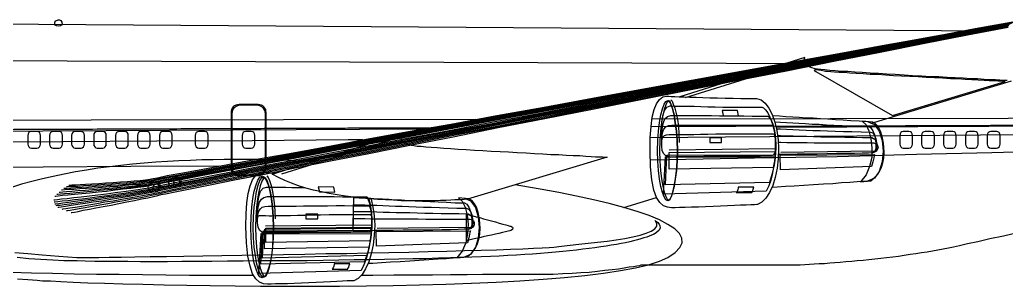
# Model space of a CAD drawing. Extents: x 526 to 2267, y -112 to 246.
# Drawn here: x 885.4 to 984.4, y 15.6 to 42.4 of the extents above; entities that cross this region are included whole.
import ezdxf

# ---------------------------------------------------------------- set-up
doc = ezdxf.new("R2010")
doc.units = 0
doc.header["$MEASUREMENT"] = 0
doc.layers.get('0').update_dxf_attribs({"linetype": 'CONTINUOUS'})

msp = doc.modelspace()

# ---------------------------------------------------------------- linework, layer by layer
msp.add_line((946.036, 23.514), (949.314, 24.53))
at = {"linetype": 'Continuous'}
for points in [[(882.41, 41.962), (982.675, 41.256)], [(882.41, 41.962), (982.675, 41.256)], [(882.41, 41.962), (982.675, 41.256)], [(984.71, 41.86), (980.594, 41.098), (976.249, 40.259), (971.7, 39.421), (966.999, 38.531), (962.171, 37.617), (957.267, 36.676), (952.338, 35.736), (947.383, 34.822), (942.479, 33.881), (937.625, 32.967), (932.9, 32.077), (928.326, 31.188), (923.93, 30.375), (919.763, 29.587), (915.85, 28.825), (912.267, 28.139), (908.989, 27.529), (906.093, 26.97), (903.628, 26.512), (901.62, 26.131), (900.096, 25.826), (899.105, 25.623), (898.673, 25.547), (898.342, 25.471), (897.86, 25.394), (897.25, 25.293), (896.538, 25.191), (895.776, 25.09), (894.938, 24.988), (894.074, 24.861), (893.21, 24.759), (892.346, 24.658), (891.533, 24.556), (890.796, 24.48), (890.11, 24.403), (889.551, 24.353), (889.144, 24.302), (888.865, 24.251), (888.763, 24.251)], [(888.814, 24.073), (888.915, 24.073), (889.195, 24.124), (889.601, 24.175), (890.186, 24.226), (890.847, 24.327), (891.609, 24.403), (892.422, 24.505), (893.286, 24.632), (894.15, 24.734), (895.014, 24.861), (895.852, 24.962), (896.64, 25.09), (897.352, 25.191), (897.961, 25.293), (898.444, 25.369), (898.8, 25.445), (899.232, 25.547), (900.223, 25.725), (901.747, 26.03), (903.755, 26.411), (906.22, 26.894), (909.091, 27.453), (912.369, 28.062), (915.952, 28.749), (919.865, 29.511), (924.007, 30.299), (928.403, 31.137), (932.976, 32.001), (937.702, 32.916), (942.529, 33.831), (947.434, 34.771), (952.363, 35.711), (957.293, 36.651), (962.197, 37.566), (966.999, 38.481), (971.7, 39.395), (976.223, 40.234), (980.568, 41.072), (984.685, 41.86)], [(888.865, 41.86), (888.865, 41.936), (888.89, 42.114), (888.992, 42.267), (889.22, 42.368), (889.347, 42.343), (889.474, 42.292), (889.576, 42.14), (889.601, 41.886), (889.601, 41.86), (889.551, 41.809), (889.449, 41.758), (889.271, 41.733), (889.042, 41.758), (888.915, 41.809), (888.865, 41.835), (888.865, 41.86)], [(984.685, 41.911), (980.568, 41.149), (976.223, 40.336), (971.675, 39.472), (966.974, 38.582), (962.146, 37.693), (957.242, 36.778), (952.312, 35.838), (947.357, 34.923), (942.453, 34.008), (937.6, 33.094), (932.875, 32.204), (928.301, 31.34), (923.905, 30.527), (919.712, 29.74), (915.825, 29.003), (912.216, 28.317), (908.938, 27.707), (906.067, 27.173), (903.577, 26.69), (901.57, 26.309), (900.045, 26.03), (899.054, 25.826), (898.622, 25.75), (898.292, 25.674), (897.809, 25.598), (897.224, 25.521), (896.513, 25.42), (895.751, 25.344), (894.938, 25.242), (894.074, 25.14), (893.235, 25.064), (892.397, 24.962), (891.583, 24.886), (890.847, 24.81), (890.186, 24.759), (889.652, 24.708), (889.22, 24.658), (888.966, 24.632), (888.865, 24.632)], [(888.89, 23.87), (888.992, 23.87), (889.271, 23.921), (889.678, 23.971), (890.262, 24.048), (890.923, 24.149), (891.685, 24.251), (892.498, 24.353), (893.362, 24.48), (894.226, 24.607), (895.09, 24.734), (895.929, 24.861), (896.716, 24.962), (897.428, 25.09), (898.063, 25.191), (898.546, 25.293), (898.902, 25.369), (899.333, 25.445), (900.324, 25.649), (901.849, 25.953), (903.856, 26.335), (906.321, 26.817), (909.193, 27.376), (912.445, 27.986), (916.053, 28.672), (919.941, 29.435), (924.083, 30.222), (928.479, 31.061), (933.027, 31.95), (937.752, 32.84), (942.58, 33.754), (947.484, 34.694), (952.414, 35.635), (957.344, 36.575), (962.222, 37.515), (967.025, 38.43), (971.726, 39.345), (976.249, 40.208), (980.568, 41.022), (984.685, 41.809)], [(889.017, 23.717), (889.119, 23.743), (889.398, 23.768), (889.805, 23.819), (890.364, 23.895), (891.024, 23.997), (891.787, 24.099), (892.6, 24.226), (893.464, 24.353), (894.328, 24.48), (895.192, 24.607), (896.03, 24.734), (896.818, 24.861), (897.529, 24.988), (898.139, 25.09), (898.647, 25.191), (899.003, 25.267), (899.435, 25.344), (900.426, 25.547), (901.925, 25.852), (903.933, 26.233), (906.397, 26.716), (909.269, 27.275), (912.521, 27.91), (916.129, 28.596), (920.017, 29.333), (924.159, 30.146), (928.53, 30.985), (933.103, 31.874), (937.803, 32.763), (942.606, 33.703), (947.51, 34.644), (952.439, 35.584), (957.344, 36.549), (962.222, 37.49), (967.025, 38.404), (971.7, 39.294), (976.223, 40.183), (980.568, 40.996), (984.659, 41.784)], [(889.093, 24.861), (889.195, 24.861), (889.449, 24.886), (889.856, 24.912), (890.389, 24.962), (891.024, 25.013), (891.761, 25.09), (892.524, 25.166), (893.362, 25.242), (894.201, 25.318), (895.014, 25.394), (895.827, 25.471), (896.564, 25.547), (897.25, 25.649), (897.834, 25.725), (898.317, 25.776), (898.647, 25.852), (899.079, 25.928), (900.07, 26.131), (901.595, 26.436), (903.628, 26.817), (906.093, 27.275), (908.989, 27.808), (912.242, 28.444), (915.85, 29.104), (919.763, 29.841), (923.956, 30.629), (928.352, 31.442), (932.926, 32.306), (937.676, 33.195), (942.529, 34.085), (947.434, 34.999), (952.389, 35.94), (957.344, 36.854), (962.248, 37.769), (967.076, 38.658), (971.776, 39.548), (976.35, 40.386), (980.695, 41.199), (984.812, 41.962)], [(889.169, 23.539), (889.271, 23.565), (889.525, 23.59), (889.957, 23.667), (890.516, 23.743), (891.177, 23.844), (891.914, 23.946), (892.727, 24.073), (893.591, 24.2), (894.455, 24.353), (895.319, 24.48), (896.132, 24.632), (896.92, 24.759), (897.656, 24.886), (898.266, 24.988), (898.774, 25.09), (899.13, 25.166), (899.537, 25.242), (900.528, 25.445), (902.027, 25.75), (904.034, 26.131), (906.474, 26.614), (909.345, 27.173), (912.572, 27.808), (916.155, 28.494), (920.043, 29.257), (924.184, 30.07), (928.555, 30.908), (933.103, 31.798), (937.803, 32.713), (942.631, 33.627), (947.51, 34.567), (952.414, 35.533), (957.344, 36.473), (962.222, 37.413), (966.999, 38.354), (971.675, 39.243), (976.198, 40.132), (980.517, 40.971), (984.634, 41.758)], [(889.322, 25.064), (889.424, 25.064), (889.678, 25.09), (890.059, 25.115), (890.592, 25.166), (891.202, 25.217), (891.914, 25.267), (892.676, 25.318), (893.489, 25.394), (894.302, 25.471), (895.115, 25.521), (895.903, 25.598), (896.64, 25.674), (897.301, 25.75), (897.885, 25.826), (898.342, 25.903), (898.673, 25.979), (899.105, 26.055), (900.096, 26.258), (901.62, 26.538), (903.653, 26.919), (906.118, 27.376), (909.015, 27.935), (912.293, 28.545), (915.901, 29.206), (919.814, 29.943), (924.007, 30.705), (928.403, 31.544), (933.002, 32.382), (937.752, 33.272), (942.606, 34.161), (947.535, 35.076), (952.49, 35.99), (957.445, 36.931), (962.349, 37.82), (967.177, 38.735), (971.903, 39.599), (976.452, 40.437), (980.822, 41.25), (984.939, 42.013)], [(889.551, 25.293), (889.627, 25.293), (889.881, 25.318), (890.288, 25.344), (890.796, 25.369), (891.38, 25.42), (892.066, 25.445), (892.829, 25.496), (893.591, 25.572), (894.404, 25.623), (895.192, 25.674), (895.954, 25.75), (896.665, 25.826), (897.326, 25.877), (897.885, 25.953), (898.342, 26.03), (898.673, 26.08), (899.105, 26.157), (900.096, 26.36), (901.62, 26.64), (903.653, 27.021), (906.143, 27.503), (909.04, 28.037), (912.318, 28.647), (915.926, 29.308), (919.865, 30.044), (924.032, 30.807), (928.453, 31.645), (933.053, 32.484), (937.803, 33.373), (942.657, 34.263), (947.586, 35.177), (952.566, 36.092), (957.521, 37.007), (962.451, 37.896), (967.279, 38.811), (972.005, 39.675), (976.579, 40.513), (980.949, 41.326), (985.066, 42.089)], [(889.627, 23.362), (889.729, 23.387), (889.983, 23.412), (890.389, 23.489), (890.923, 23.565), (891.558, 23.667), (892.295, 23.794), (893.083, 23.921), (893.896, 24.073), (894.734, 24.2), (895.573, 24.353), (896.386, 24.48), (897.148, 24.632), (897.834, 24.759), (898.444, 24.861), (898.927, 24.962), (899.283, 25.039), (899.715, 25.14), (900.706, 25.318), (902.205, 25.623), (904.212, 26.03), (906.652, 26.512), (909.523, 27.071), (912.775, 27.707), (916.333, 28.393), (920.221, 29.155), (924.337, 29.968), (928.707, 30.832), (933.256, 31.696), (937.93, 32.611), (942.733, 33.551), (947.611, 34.517), (952.516, 35.457), (957.42, 36.422), (962.273, 37.363), (967.076, 38.303), (971.726, 39.192), (976.249, 40.081), (980.543, 40.92), (984.634, 41.708)], [(889.779, 25.445), (889.856, 25.445), (890.11, 25.471), (890.491, 25.496), (890.974, 25.521), (891.583, 25.547), (892.244, 25.598), (892.956, 25.649), (893.718, 25.699), (894.506, 25.75), (895.268, 25.801), (896.03, 25.877), (896.716, 25.928), (897.377, 26.004), (897.911, 26.08), (898.368, 26.131), (898.698, 26.208), (899.13, 26.284), (900.121, 26.487), (901.646, 26.767), (903.679, 27.148), (906.169, 27.605), (909.066, 28.139), (912.343, 28.749), (915.977, 29.409), (919.89, 30.146), (924.083, 30.908), (928.504, 31.722), (933.129, 32.56), (937.879, 33.449), (942.733, 34.339), (947.688, 35.228), (952.643, 36.143), (957.623, 37.058), (962.553, 37.972), (967.38, 38.862), (972.107, 39.726), (976.681, 40.564), (981.051, 41.352), (985.193, 42.114)], [(890.033, 25.623), (890.11, 25.623), (890.338, 25.649), (890.719, 25.649), (891.202, 25.674), (891.761, 25.725), (892.422, 25.75), (893.133, 25.801), (893.87, 25.852), (894.607, 25.903), (895.37, 25.953), (896.106, 26.004), (896.792, 26.055), (897.402, 26.131), (897.961, 26.182), (898.393, 26.258), (898.724, 26.309), (899.156, 26.385), (900.147, 26.589), (901.697, 26.868), (903.704, 27.249), (906.194, 27.707), (909.116, 28.24), (912.394, 28.85), (916.028, 29.511), (919.941, 30.248), (924.159, 31.01), (928.58, 31.823), (933.18, 32.662), (937.93, 33.526), (942.809, 34.415), (947.764, 35.33), (952.744, 36.244), (957.725, 37.134), (962.654, 38.049), (967.508, 38.938), (972.234, 39.802), (976.808, 40.64), (981.178, 41.428), (985.32, 42.19)], [(890.059, 23.184), (890.16, 23.209), (890.415, 23.235), (890.796, 23.311), (891.329, 23.412), (891.939, 23.514), (892.651, 23.641), (893.413, 23.794), (894.201, 23.921), (895.014, 24.073), (895.827, 24.226), (896.615, 24.378), (897.352, 24.505), (898.012, 24.632), (898.597, 24.759), (899.079, 24.861), (899.41, 24.937), (899.842, 25.013), (900.807, 25.217), (902.332, 25.521), (904.339, 25.928), (906.779, 26.411), (909.625, 26.97), (912.877, 27.605), (916.434, 28.317), (920.297, 29.053), (924.439, 29.867), (928.784, 30.731), (933.332, 31.62), (938.007, 32.535), (942.809, 33.475), (947.662, 34.44), (952.566, 35.381), (957.445, 36.346), (962.298, 37.312), (967.076, 38.226), (971.726, 39.141), (976.223, 40.031), (980.543, 40.869), (984.608, 41.657)], [(890.288, 25.776), (890.364, 25.776), (890.592, 25.801), (890.948, 25.801), (891.406, 25.826), (891.965, 25.852), (892.6, 25.903), (893.286, 25.928), (893.997, 25.979), (894.734, 26.03), (895.471, 26.08), (896.183, 26.131), (896.843, 26.182), (897.453, 26.233), (897.987, 26.309), (898.419, 26.36), (898.749, 26.436), (899.181, 26.512), (900.172, 26.716), (901.722, 26.995), (903.755, 27.376), (906.245, 27.834), (909.142, 28.367), (912.445, 28.952), (916.079, 29.612), (919.992, 30.349), (924.21, 31.112), (928.631, 31.899), (933.256, 32.738), (938.007, 33.602), (942.885, 34.491), (947.84, 35.406), (952.821, 36.295), (957.801, 37.21), (962.756, 38.099), (967.609, 38.989), (972.335, 39.853), (976.935, 40.666), (981.305, 41.479), (985.447, 42.216)], [(890.516, 23.006), (890.592, 23.031), (890.847, 23.057), (891.228, 23.133), (891.736, 23.235), (892.346, 23.362), (893.006, 23.489), (893.743, 23.616), (894.531, 23.768), (895.319, 23.921), (896.106, 24.073), (896.869, 24.226), (897.58, 24.378), (898.215, 24.505), (898.774, 24.632), (899.232, 24.734), (899.562, 24.81), (899.994, 24.886), (900.96, 25.09), (902.484, 25.394), (904.466, 25.801), (906.906, 26.284), (909.777, 26.843), (913.004, 27.503), (916.561, 28.19), (920.424, 28.952), (924.54, 29.765), (928.885, 30.629), (933.408, 31.544), (938.083, 32.458), (942.86, 33.399), (947.713, 34.364), (952.617, 35.33), (957.496, 36.295), (962.349, 37.235), (967.101, 38.201), (971.751, 39.116), (976.249, 40.005), (980.543, 40.844), (984.608, 41.631)], [(965.754, 37.927), (823.917, 38.455)], [(984.532, 36.27), (984.202, 36.27), (983.795, 36.295), (983.338, 36.321), (982.779, 36.346), (982.194, 36.372), (981.534, 36.422), (980.822, 36.448), (980.085, 36.499), (979.298, 36.524), (978.485, 36.575), (977.646, 36.626), (976.782, 36.651), (975.918, 36.702), (975.029, 36.753), (974.165, 36.804), (973.276, 36.854), (972.437, 36.905), (971.599, 36.956), (970.76, 37.007), (969.972, 37.058), (969.235, 37.108), (968.524, 37.159), (967.863, 37.185), (967.253, 37.235), (966.694, 37.286), (966.212, 37.337), (965.805, 37.363), (965.475, 37.413), (965.221, 37.439), (964.789, 37.566), (964.484, 37.718), (964.306, 37.896), (964.204, 38.099), (964.153, 38.277), (964.179, 38.43), (964.204, 38.531), (964.204, 38.582), (951.661, 34.639)], [(963.696, 38.125), (952.185, 34.517)], [(965.297, 37.159), (972.996, 32.738), (984.329, 36.168), (984.278, 36.168), (984.126, 36.168), (983.897, 36.194), (983.592, 36.194), (983.185, 36.219), (982.728, 36.244), (982.194, 36.27), (981.61, 36.295), (980.975, 36.346), (980.289, 36.372), (979.577, 36.422), (978.815, 36.448), (978.027, 36.499), (977.214, 36.524), (976.401, 36.575), (975.588, 36.626), (974.749, 36.676), (973.911, 36.702), (973.098, 36.753), (972.285, 36.804), (971.522, 36.854), (970.76, 36.88), (970.049, 36.931), (969.362, 36.981), (968.727, 37.007), (968.143, 37.058), (967.635, 37.083), (967.177, 37.108), (966.796, 37.134), (966.491, 37.159), (966.262, 37.185), (966.135, 37.21), (965.83, 37.261), (965.576, 37.312), (965.373, 37.337), (965.246, 37.337), (965.17, 37.312), (965.144, 37.286), (965.195, 37.235), (965.297, 37.159)], [(970.836, 32.001), (970.836, 32.001), (970.887, 32.001), (984.964, 36.244)], [(950.305, 34.694), (950.356, 34.694), (950.534, 34.694), (950.788, 34.669), (951.143, 34.669), (951.575, 34.644), (952.084, 34.618), (952.643, 34.593), (953.278, 34.593), (953.964, 34.567), (954.675, 34.542), (955.438, 34.517), (956.2, 34.491), (956.988, 34.491), (957.775, 34.466), (958.563, 34.466), (959.351, 34.466), (959.808, 34.339), (960.215, 34.008), (960.596, 33.5), (960.926, 32.84), (961.18, 32.077), (961.384, 31.239), (961.511, 30.324), (961.562, 29.435), (961.511, 28.418), (961.409, 27.453), (961.206, 26.538), (960.977, 25.725), (960.647, 25.039), (960.291, 24.454), (959.885, 24.048), (959.453, 23.819), (959.376, 23.819), (959.148, 23.794), (958.792, 23.794), (958.309, 23.768), (957.75, 23.743), (957.14, 23.717), (956.429, 23.692), (955.717, 23.667), (954.98, 23.616), (954.218, 23.59), (953.507, 23.565), (952.821, 23.539), (952.185, 23.514), (951.626, 23.514), (951.169, 23.489), (950.813, 23.489), (950.407, 23.539), (950, 23.692), (949.644, 24.022), (949.314, 24.53), (949.034, 25.267), (948.831, 26.284), (948.704, 27.605), (948.653, 29.257), (948.679, 30.553), (948.755, 31.645), (948.882, 32.585), (949.06, 33.348), (949.314, 33.932), (949.593, 34.364), (949.924, 34.618), (950.305, 34.694)], [(910.107, 30.044), (910.107, 33.043), (910.082, 33.221), (910.057, 33.373), (909.98, 33.5), (909.879, 33.627), (909.752, 33.729), (909.625, 33.805), (909.472, 33.831), (909.294, 33.856), (907.388, 33.856), (907.211, 33.831), (907.058, 33.805), (906.931, 33.729), (906.804, 33.627), (906.702, 33.5), (906.626, 33.373), (906.601, 33.221), (906.575, 33.043), (906.575, 30.044)], [(910.031, 30.044), (910.031, 32.967), (910.006, 33.119), (909.955, 33.272), (909.879, 33.424), (909.777, 33.526), (909.675, 33.627), (909.523, 33.703), (909.37, 33.754), (909.218, 33.78), (907.49, 33.78), (907.312, 33.754), (907.16, 33.703), (907.033, 33.627), (906.906, 33.526), (906.804, 33.424), (906.728, 33.272), (906.677, 33.119), (906.652, 32.967), (906.652, 29.994)], [(949.416, 29.206), (949.441, 30.248), (949.517, 31.188), (949.619, 32.052), (949.746, 32.814), (949.898, 33.424), (950.076, 33.881), (950.254, 34.161), (950.432, 34.263), (950.584, 34.161), (950.737, 33.881), (950.915, 33.424), (951.067, 32.814), (951.194, 32.052), (951.296, 31.188), (951.372, 30.248), (951.398, 29.206), (951.372, 28.164), (951.296, 27.224), (951.194, 26.36), (951.067, 25.623), (950.915, 25.039), (950.762, 24.581), (950.61, 24.302), (950.432, 24.2), (950.254, 24.302), (950.076, 24.581), (949.898, 25.039), (949.746, 25.623), (949.619, 26.36), (949.517, 27.224), (949.441, 28.164), (949.416, 29.206)], [(950.534, 24.251), (950.661, 24.353), (950.813, 24.632), (950.94, 25.064), (951.093, 25.649), (951.22, 26.385), (951.321, 27.224), (951.372, 28.164), (951.398, 29.206), (951.372, 30.248), (951.296, 31.188), (951.194, 32.052), (951.067, 32.789), (950.94, 33.373), (950.788, 33.831), (950.661, 34.11), (950.534, 34.212), (950.381, 34.11), (950.229, 33.831), (950.076, 33.373), (949.924, 32.789), (949.797, 32.052), (949.721, 31.188), (949.644, 30.248), (949.619, 29.206), (949.644, 28.164), (949.721, 27.224), (949.797, 26.385), (949.924, 25.649), (950.076, 25.064), (950.229, 24.632), (950.381, 24.353), (950.534, 24.251)], [(959.91, 33.576), (960.037, 33.526), (960.24, 33.322), (960.469, 33.017), (960.698, 32.585), (960.926, 31.976), (961.104, 31.239), (961.206, 30.349), (961.231, 29.282), (961.206, 29.079), (961.13, 28.901), (961.028, 28.774), (960.901, 28.723), (960.825, 28.723), (960.571, 28.723), (960.215, 28.723), (959.707, 28.698), (959.148, 28.698), (958.487, 28.698), (957.75, 28.672), (957.013, 28.672), (956.251, 28.672), (955.463, 28.647), (954.726, 28.647), (954.04, 28.647), (953.38, 28.621), (952.821, 28.621), (952.363, 28.621), (952.033, 28.621), (951.626, 28.596), (951.245, 28.596), (950.864, 28.571), (950.534, 28.621), (950.254, 28.698), (950.025, 28.901), (949.873, 29.206), (949.822, 29.663), (949.822, 30.146), (949.797, 30.731), (949.822, 31.417), (949.848, 32.077), (949.949, 32.713), (950.102, 33.246), (950.33, 33.602), (950.661, 33.729), (950.712, 33.729), (950.889, 33.729), (951.169, 33.703), (951.525, 33.703), (951.982, 33.703), (952.516, 33.678), (953.1, 33.678), (953.761, 33.653), (954.472, 33.627), (955.209, 33.627), (955.971, 33.602), (956.759, 33.602), (957.547, 33.602), (958.335, 33.576), (959.148, 33.576), (959.91, 33.576)], [(950.737, 34.339), (950.864, 34.186), (950.991, 33.907), (951.143, 33.5), (951.271, 32.967), (951.398, 32.357), (951.499, 31.671), (951.55, 30.883), (951.575, 30.044)], [(815.328, 32.713), (815.099, 32.433), (814.947, 32.128), (814.896, 31.823), (814.998, 31.518), (815.303, 31.264), (815.811, 31.035), (816.599, 30.908), (817.691, 30.858), (925.827, 31.4)], [(960.494, 32.687), (960.596, 32.636), (960.698, 32.484), (960.85, 32.23), (960.977, 31.874), (961.104, 31.391), (961.206, 30.807), (961.257, 30.121), (961.257, 29.308), (961.231, 29.104), (961.155, 28.901), (961.053, 28.774), (960.901, 28.723), (960.825, 28.723), (960.571, 28.723), (960.215, 28.723), (959.707, 28.698), (959.148, 28.698), (958.487, 28.698), (957.75, 28.672), (957.013, 28.672), (956.251, 28.672), (955.463, 28.647), (954.726, 28.647), (954.04, 28.647), (953.38, 28.621), (952.821, 28.621), (952.363, 28.621), (952.033, 28.621), (951.626, 28.596), (951.245, 28.596), (950.864, 28.571), (950.534, 28.621), (950.254, 28.698), (950.025, 28.901), (949.873, 29.206), (949.822, 29.663), (949.822, 30.095), (949.822, 30.578), (949.848, 31.112), (949.898, 31.594), (950, 32.052), (950.152, 32.433), (950.407, 32.662), (950.737, 32.763), (950.813, 32.763), (950.991, 32.763), (951.296, 32.763), (951.702, 32.763), (952.185, 32.763), (952.744, 32.738), (953.405, 32.738), (954.091, 32.738), (954.828, 32.738), (955.616, 32.713), (956.429, 32.713), (957.267, 32.713), (958.08, 32.713), (958.919, 32.687), (959.707, 32.687), (960.494, 32.687)], [(957.445, 33.246), (955.895, 33.272), (955.997, 32.738), (957.547, 32.713), (957.445, 33.246)], [(960.95, 32.766), (961.028, 32.763), (961.663, 32.713), (962.298, 32.662), (962.985, 32.636), (963.645, 32.585), (964.331, 32.535), (965.043, 32.509), (965.78, 32.458), (966.517, 32.408), (967.279, 32.357), (968.041, 32.306), (968.829, 32.255), (969.642, 32.204), (970.48, 32.153), (971.192, 31.849), (971.675, 31.188), (971.98, 30.248), (972.081, 29.181), (971.98, 28.113), (971.675, 27.148), (971.192, 26.462), (970.48, 26.157), (970.023, 26.131), (969.439, 26.08), (968.727, 26.03), (967.889, 25.979), (966.999, 25.903), (966.059, 25.852), (965.068, 25.801), (964.103, 25.725), (963.137, 25.674), (962.248, 25.623), (961.409, 25.572), (960.886, 25.535)], [(814.871, 32.281), (814.667, 32.026), (814.566, 31.798), (814.591, 31.594), (814.769, 31.442), (815.125, 31.29), (815.709, 31.188), (816.522, 31.137), (817.64, 31.112), (926.68, 31.551)], [(931.139, 32.354), (815.328, 32.153)], [(948.754, 31.64), (1025.442, 31.95)], [(1020.36, 32.509), (948.855, 32.385)], [(960.876, 31.798), (961.028, 31.645), (961.155, 31.162), (961.257, 30.4), (961.257, 29.333), (961.231, 29.13), (961.18, 28.926), (961.079, 28.774), (960.926, 28.723), (960.85, 28.723), (960.596, 28.723), (960.24, 28.723), (959.732, 28.698), (959.148, 28.698), (958.487, 28.698), (957.775, 28.672), (957.013, 28.672), (956.251, 28.672), (955.489, 28.647), (954.726, 28.647), (954.04, 28.647), (953.38, 28.621), (952.821, 28.621), (952.363, 28.621), (952.033, 28.621), (951.626, 28.596), (951.245, 28.596), (950.864, 28.571), (950.534, 28.621), (950.254, 28.698), (950.025, 28.901), (949.873, 29.206), (949.822, 29.663), (949.822, 30.044), (949.822, 30.426), (949.873, 30.807), (949.949, 31.112), (950.051, 31.391), (950.229, 31.62), (950.508, 31.747), (950.839, 31.798), (950.915, 31.798), (951.093, 31.798), (951.423, 31.798), (951.83, 31.798), (952.363, 31.798), (952.948, 31.798), (953.608, 31.798), (954.345, 31.798), (955.107, 31.798), (955.921, 31.798), (956.759, 31.798), (957.598, 31.798), (958.462, 31.798), (959.275, 31.798), (960.088, 31.798), (960.876, 31.798)], [(961.162, 32.128), (961.18, 32.128), (961.765, 32.077), (962.375, 32.052), (962.985, 32.026), (963.594, 31.976), (964.255, 31.95), (964.941, 31.899), (965.627, 31.874), (966.364, 31.823), (967.126, 31.798), (967.939, 31.747), (968.778, 31.722), (969.667, 31.671), (970.608, 31.645)], [(961.283, 31.652), (1016.142, 31.874)], [(961.301, 31.577), (1025.442, 31.899)], [(969.972, 32.179), (970.353, 31.823), (970.633, 31.213), (970.836, 30.426), (970.938, 29.511), (970.912, 28.545), (970.709, 27.631), (970.353, 26.792), (969.794, 26.106), (970.836, 26.208), (971.065, 26.385), (971.294, 26.614), (971.522, 26.868), (971.726, 27.199), (971.903, 27.554), (972.03, 27.986), (972.132, 28.52), (972.158, 29.104), (972.107, 29.968), (971.98, 30.654), (971.802, 31.188), (971.599, 31.569), (971.395, 31.823), (971.217, 31.976), (971.09, 32.052), (971.04, 32.077), (969.972, 32.179)], [(858.855, 31.239), (926.456, 31.512)], [(887.086, 29.485), (887.238, 29.511), (887.34, 29.612), (887.416, 29.74), (887.442, 29.892), (887.442, 30.756), (887.416, 30.908), (887.34, 31.035), (887.238, 31.112), (887.086, 31.137), (886.527, 31.137), (886.374, 31.112), (886.273, 31.035), (886.197, 30.908), (886.171, 30.756), (886.171, 29.892), (886.197, 29.74), (886.273, 29.612), (886.374, 29.511), (886.527, 29.485), (887.086, 29.485)], [(889.297, 29.485), (889.449, 29.511), (889.551, 29.612), (889.627, 29.74), (889.652, 29.892), (889.652, 30.756), (889.627, 30.908), (889.551, 31.035), (889.449, 31.112), (889.297, 31.137), (888.712, 31.137), (888.585, 31.112), (888.458, 31.035), (888.382, 30.908), (888.356, 30.756), (888.356, 29.892), (888.382, 29.74), (888.458, 29.612), (888.585, 29.511), (888.712, 29.485), (889.297, 29.485)], [(891.507, 29.485), (891.634, 29.511), (891.761, 29.612), (891.838, 29.74), (891.863, 29.892), (891.863, 30.756), (891.838, 30.908), (891.761, 31.035), (891.634, 31.112), (891.507, 31.137), (890.923, 31.137), (890.77, 31.112), (890.669, 31.035), (890.592, 30.908), (890.567, 30.756), (890.567, 29.892), (890.592, 29.74), (890.669, 29.612), (890.77, 29.511), (890.923, 29.485), (891.507, 29.485)], [(893.692, 29.485), (893.845, 29.511), (893.947, 29.612), (894.023, 29.74), (894.048, 29.892), (894.048, 30.756), (894.023, 30.908), (893.947, 31.035), (893.845, 31.112), (893.692, 31.137), (893.133, 31.137), (892.981, 31.112), (892.879, 31.035), (892.803, 30.908), (892.778, 30.756), (892.778, 29.892), (892.803, 29.74), (892.879, 29.612), (892.981, 29.511), (893.133, 29.485), (893.692, 29.485)], [(895.903, 29.485), (896.056, 29.511), (896.157, 29.612), (896.233, 29.74), (896.259, 29.892), (896.259, 30.756), (896.233, 30.908), (896.157, 31.035), (896.056, 31.112), (895.903, 31.137), (895.319, 31.137), (895.192, 31.112), (895.065, 31.035), (894.988, 30.908), (894.963, 30.756), (894.963, 29.892), (894.988, 29.74), (895.065, 29.612), (895.192, 29.511), (895.319, 29.485), (895.903, 29.485)], [(898.088, 29.485), (898.241, 29.511), (898.342, 29.612), (898.419, 29.74), (898.444, 29.892), (898.444, 30.756), (898.419, 30.908), (898.342, 31.035), (898.241, 31.112), (898.088, 31.137), (897.529, 31.137), (897.377, 31.112), (897.275, 31.035), (897.199, 30.908), (897.174, 30.756), (897.174, 29.892), (897.199, 29.74), (897.275, 29.612), (897.377, 29.511), (897.529, 29.485), (898.088, 29.485)], [(900.299, 29.485), (900.452, 29.511), (900.553, 29.612), (900.629, 29.74), (900.655, 29.892), (900.655, 30.756), (900.629, 30.908), (900.553, 31.035), (900.452, 31.112), (900.299, 31.137), (899.74, 31.137), (899.588, 31.112), (899.486, 31.035), (899.41, 30.908), (899.384, 30.756), (899.384, 29.892), (899.41, 29.74), (899.486, 29.612), (899.588, 29.511), (899.74, 29.485), (900.299, 29.485)], [(903.907, 29.485), (904.06, 29.511), (904.161, 29.612), (904.238, 29.74), (904.263, 29.892), (904.263, 30.756), (904.238, 30.908), (904.161, 31.035), (904.06, 31.112), (903.907, 31.137), (903.323, 31.137), (903.196, 31.112), (903.069, 31.035), (902.993, 30.908), (902.967, 30.756), (902.967, 29.892), (902.993, 29.74), (903.069, 29.612), (903.196, 29.511), (903.323, 29.485), (903.907, 29.485)], [(908.608, 29.485), (908.761, 29.511), (908.862, 29.612), (908.938, 29.74), (908.964, 29.892), (908.964, 30.756), (908.938, 30.908), (908.862, 31.035), (908.761, 31.112), (908.608, 31.137), (908.049, 31.137), (907.897, 31.112), (907.795, 31.035), (907.719, 30.908), (907.693, 30.756), (907.693, 29.892), (907.719, 29.74), (907.795, 29.612), (907.897, 29.511), (908.049, 29.485), (908.608, 29.485)], [(910.717, 26.868), (923.625, 30.908), (923.625, 30.858), (923.6, 30.756), (923.575, 30.603), (923.625, 30.426), (923.727, 30.222), (923.905, 30.044), (924.21, 29.892), (924.667, 29.765), (924.921, 29.74), (925.252, 29.689), (925.658, 29.663), (926.141, 29.612), (926.675, 29.587), (927.284, 29.536), (927.945, 29.485), (928.657, 29.435), (929.394, 29.384), (930.181, 29.333), (931.02, 29.282), (931.858, 29.231), (932.697, 29.181), (933.586, 29.13), (934.45, 29.104), (935.314, 29.053), (936.202, 29.003), (937.041, 28.952), (937.879, 28.901), (938.693, 28.85), (939.48, 28.825), (940.217, 28.774), (940.929, 28.749), (941.589, 28.723), (942.199, 28.672), (942.733, 28.647), (943.19, 28.621), (943.597, 28.596), (943.927, 28.596), (944.156, 28.571), (944.308, 28.571), (944.359, 28.571), (930.334, 24.353), (930.283, 24.353), (930.181, 24.353), (930.003, 24.327), (929.749, 24.302), (929.444, 24.302), (929.063, 24.276), (928.631, 24.251), (928.148, 24.226), (927.615, 24.226), (927.056, 24.2), (926.446, 24.2), (925.785, 24.175), (925.099, 24.175), (924.388, 24.2), (923.651, 24.2), (922.889, 24.251), (922.101, 24.276), (921.313, 24.327), (920.5, 24.378), (919.687, 24.454), (918.874, 24.556), (918.061, 24.658), (917.248, 24.785), (916.434, 24.937), (915.647, 25.09), (914.859, 25.267), (914.097, 25.471), (913.36, 25.699), (912.648, 25.953), (911.962, 26.233), (911.327, 26.538), (910.717, 26.868)], [(989.436, 30.858), (981.839, 30.781), (973.708, 30.705), (965.144, 30.654), (956.225, 30.578), (948.678, 30.515)], [(961.053, 30.908), (961.155, 30.781), (961.231, 30.451), (961.282, 29.968), (961.282, 29.358), (961.257, 29.13), (961.206, 28.926), (961.104, 28.774), (960.952, 28.723), (960.876, 28.723), (960.621, 28.723), (960.24, 28.723), (959.757, 28.698), (959.173, 28.698), (958.512, 28.698), (957.801, 28.672), (957.039, 28.672), (956.251, 28.672), (955.489, 28.647), (954.752, 28.647), (954.04, 28.647), (953.405, 28.621), (952.821, 28.621), (952.363, 28.621), (952.033, 28.621), (951.626, 28.596), (951.245, 28.596), (950.864, 28.571), (950.534, 28.621), (950.254, 28.698), (950.025, 28.901), (949.873, 29.206), (949.822, 29.663), (949.822, 30.019), (949.848, 30.273), (949.898, 30.502), (949.975, 30.629), (950.102, 30.731), (950.305, 30.807), (950.559, 30.832), (950.915, 30.832), (950.991, 30.832), (951.194, 30.832), (951.499, 30.832), (951.931, 30.858), (952.465, 30.858), (953.049, 30.858), (953.735, 30.883), (954.472, 30.883), (955.26, 30.908), (956.073, 30.908), (956.912, 30.908), (957.775, 30.908), (958.614, 30.908), (959.453, 30.908), (960.266, 30.908), (961.053, 30.908)], [(961.34, 31.417), (961.765, 31.417), (962.375, 31.391), (963.01, 31.34), (963.645, 31.315), (964.331, 31.29), (965.017, 31.264), (965.729, 31.239), (966.491, 31.213), (967.253, 31.188), (968.092, 31.162), (968.93, 31.137), (969.845, 31.112), (970.785, 31.086)], [(961.452, 30.744), (961.765, 30.731), (962.4, 30.705), (963.035, 30.705), (963.696, 30.68), (964.382, 30.68), (965.068, 30.654), (965.805, 30.629), (966.593, 30.629), (967.38, 30.603), (968.219, 30.578), (969.083, 30.578), (969.998, 30.553), (970.938, 30.553)], [(970.608, 31.645), (970.836, 31.518), (971.04, 31.213), (971.192, 30.807), (971.294, 30.324), (971.344, 29.841), (971.319, 29.435), (971.217, 29.13), (971.065, 29.003), (970.582, 28.977), (969.947, 28.977), (969.185, 28.952), (968.321, 28.926), (967.38, 28.926), (966.415, 28.901), (965.424, 28.876), (964.407, 28.876), (963.442, 28.876), (962.527, 28.85), (961.663, 28.85), (961.532, 28.85)], [(970.785, 31.086), (971.014, 31.01), (971.192, 30.756), (971.319, 30.426), (971.395, 30.044), (971.395, 29.663), (971.344, 29.333), (971.243, 29.104), (971.065, 29.003), (970.582, 28.977), (969.947, 28.977), (969.185, 28.952), (968.321, 28.926), (967.38, 28.926), (966.415, 28.901), (965.424, 28.876), (964.407, 28.876), (963.442, 28.876), (962.527, 28.85), (961.663, 28.85), (961.532, 28.85)], [(974.648, 29.485), (974.8, 29.511), (974.902, 29.612), (974.978, 29.74), (975.003, 29.892), (975.003, 30.756), (974.978, 30.908), (974.902, 31.035), (974.8, 31.112), (974.648, 31.137), (974.089, 31.137), (973.936, 31.112), (973.835, 31.035), (973.758, 30.908), (973.733, 30.756), (973.733, 29.892), (973.758, 29.74), (973.835, 29.612), (973.936, 29.511), (974.089, 29.485), (974.648, 29.485)], [(976.858, 29.485), (977.011, 29.511), (977.112, 29.612), (977.189, 29.74), (977.214, 29.892), (977.214, 30.756), (977.189, 30.908), (977.112, 31.035), (977.011, 31.112), (976.858, 31.137), (976.274, 31.137), (976.147, 31.112), (976.02, 31.035), (975.944, 30.908), (975.918, 30.756), (975.918, 29.892), (975.944, 29.74), (976.02, 29.612), (976.147, 29.511), (976.274, 29.485), (976.858, 29.485)], [(979.069, 29.485), (979.196, 29.511), (979.298, 29.612), (979.374, 29.74), (979.399, 29.892), (979.399, 30.756), (979.374, 30.908), (979.298, 31.035), (979.196, 31.112), (979.069, 31.137), (978.485, 31.137), (978.332, 31.112), (978.231, 31.035), (978.154, 30.908), (978.129, 30.756), (978.129, 29.892), (978.154, 29.74), (978.231, 29.612), (978.332, 29.511), (978.485, 29.485), (979.069, 29.485)], [(981.254, 29.485), (981.407, 29.511), (981.508, 29.612), (981.585, 29.74), (981.61, 29.892), (981.61, 30.756), (981.585, 30.908), (981.508, 31.035), (981.407, 31.112), (981.254, 31.137), (980.695, 31.137), (980.543, 31.112), (980.441, 31.035), (980.365, 30.908), (980.34, 30.756), (980.34, 29.892), (980.365, 29.74), (980.441, 29.612), (980.543, 29.511), (980.695, 29.485), (981.254, 29.485)], [(983.465, 29.485), (983.592, 29.511), (983.719, 29.612), (983.795, 29.74), (983.821, 29.892), (983.821, 30.756), (983.795, 30.908), (983.719, 31.035), (983.592, 31.112), (983.465, 31.137), (982.881, 31.137), (982.754, 31.112), (982.626, 31.035), (982.55, 30.908), (982.525, 30.756), (982.525, 29.892), (982.55, 29.74), (982.626, 29.612), (982.754, 29.511), (982.881, 29.485), (983.465, 29.485)], [(919.765, 30.306), (918.34, 30.299), (908.684, 30.222), (899.13, 30.172), (889.703, 30.121), (880.505, 30.07)], [(906.575, 30.044), (906.575, 27.529), (906.601, 27.376), (906.626, 27.224), (906.702, 27.071), (906.804, 26.97), (906.931, 26.868), (907.058, 26.792), (907.211, 26.741), (907.388, 26.716), (909.294, 26.716), (909.472, 26.741), (909.625, 26.792), (909.752, 26.868), (909.879, 26.97), (909.98, 27.071), (910.057, 27.224), (910.082, 27.376), (910.107, 27.529), (910.107, 30.044)], [(906.652, 29.994), (906.652, 27.631), (906.677, 27.453), (906.728, 27.3), (906.804, 27.173), (906.906, 27.046), (907.033, 26.944), (907.16, 26.868), (907.312, 26.817), (907.49, 26.792), (909.218, 26.792), (909.37, 26.817), (909.523, 26.868), (909.675, 26.944), (909.777, 27.046), (909.879, 27.173), (909.955, 27.3), (910.006, 27.453), (910.031, 27.631), (910.031, 30.044)], [(923.117, 30.451), (911.632, 26.868)], [(955.844, 30.527), (954.65, 30.527), (954.65, 30.044), (955.844, 30.044), (955.844, 30.527)], [(961.525, 30.07), (961.79, 30.07), (962.4, 30.044), (963.061, 30.044), (963.747, 30.044), (964.433, 30.044), (965.144, 30.019), (965.907, 30.019), (966.694, 30.019), (967.508, 29.994), (968.346, 29.994), (969.235, 29.994), (970.15, 29.994), (971.116, 29.994), (971.471, 29.841), (971.548, 29.511), (971.395, 29.181), (971.065, 29.003), (970.582, 28.977), (969.947, 28.977), (969.185, 28.952), (968.321, 28.926), (967.38, 28.926), (966.415, 28.901), (965.424, 28.876), (964.407, 28.876), (963.442, 28.876), (962.527, 28.85), (961.663, 28.85), (961.532, 28.85)], [(970.938, 30.553), (971.319, 30.299), (971.471, 29.79), (971.37, 29.257), (971.065, 29.003), (970.582, 28.977), (969.947, 28.977), (969.185, 28.952), (968.321, 28.926), (967.38, 28.926), (966.415, 28.901), (965.424, 28.876), (964.407, 28.876), (963.442, 28.876), (962.527, 28.85), (961.663, 28.85), (961.532, 28.85)], [(990.072, 29.206), (982.982, 29.003), (975.41, 28.825), (967.457, 28.621), (959.148, 28.469), (950.534, 28.291), (948.683, 28.259)], [(960.647, 26.03), (950.203, 25.801), (950.356, 28.774), (961.231, 28.799), (961.206, 28.52), (961.104, 27.808), (960.926, 26.919), (960.647, 26.03)], [(950.559, 27.351), (950.584, 29.053), (961.257, 29.155), (961.257, 28.977), (961.206, 28.571), (961.13, 28.037), (961.028, 27.529), (950.559, 27.351)], [(961.231, 29.409), (950.584, 29.282)], [(961.765, 27.3), (961.739, 28.774), (971.192, 28.85), (971.167, 28.749), (971.116, 28.52), (971.014, 28.113), (970.887, 27.631), (961.765, 27.3)], [(971.167, 29.181), (961.79, 29.053)], [(909.167, 28.342), (908.1, 28.342), (907.007, 28.342), (905.889, 28.342), (904.771, 28.317), (903.653, 28.291), (902.51, 28.24), (901.341, 28.19), (900.197, 28.139), (899.029, 28.062), (897.86, 27.961), (896.691, 27.859), (895.522, 27.732), (894.379, 27.605), (893.21, 27.453), (892.066, 27.275), (890.948, 27.097), (889.83, 26.868), (888.712, 26.64), (887.645, 26.411), (886.578, 26.131), (885.536, 25.852), (884.519, 25.521)], [(914.672, 28.106), (914.579, 28.113), (913.029, 28.19), (911.607, 28.266), (910.311, 28.317), (909.167, 28.342)], [(960.316, 25.166), (950, 24.861), (950.203, 28.621), (961.18, 28.596), (961.18, 28.494), (961.155, 28.24), (961.104, 27.859), (961.028, 27.376), (960.926, 26.843), (960.774, 26.258), (960.571, 25.699), (960.316, 25.166)], [(905.41, 27.68), (896.513, 27.631), (887.696, 27.58), (879.056, 27.529)], [(920.635, 24.369), (920.83, 23.565), (920.957, 22.676), (921.008, 21.761), (920.957, 20.744), (920.856, 19.779), (920.652, 18.864), (920.424, 18.051), (920.093, 17.365), (919.738, 16.806), (919.331, 16.399), (918.899, 16.171), (918.823, 16.171), (918.594, 16.145), (918.239, 16.145), (917.756, 16.12), (917.197, 16.094), (916.561, 16.069), (915.875, 16.018), (915.139, 15.993), (914.402, 15.967), (913.665, 15.916), (912.928, 15.891), (912.242, 15.866), (911.607, 15.84), (911.047, 15.84), (910.59, 15.815), (910.234, 15.815), (909.828, 15.866), (909.447, 16.018), (909.066, 16.348), (908.735, 16.857), (908.481, 17.619), (908.252, 18.635), (908.125, 19.957), (908.075, 21.608), (908.1, 22.879), (908.176, 23.997), (908.303, 24.937), (908.506, 25.699), (908.735, 26.284), (909.015, 26.69), (909.37, 26.944), (909.752, 27.021)], [(909.752, 27.021), (909.802, 27.021), (909.98, 27.021), (910.234, 26.995), (910.59, 26.995), (911.022, 26.97), (911.04, 26.969)], [(885.129, 16.374), (886.171, 16.298), (887.111, 16.221), (887.645, 16.171), (888.433, 16.145), (889.474, 16.094), (890.719, 16.018), (892.193, 15.967), (893.87, 15.916), (895.7, 15.866), (897.707, 15.815), (899.842, 15.764), (902.129, 15.713), (904.492, 15.688), (906.982, 15.662), (909.523, 15.637), (912.14, 15.612), (914.783, 15.612), (917.476, 15.637), (920.17, 15.662), (922.863, 15.688), (925.506, 15.739), (928.148, 15.815), (930.715, 15.916), (933.205, 16.018), (935.593, 16.171), (937.905, 16.323), (940.065, 16.501), (942.098, 16.704), (943.978, 16.933), (945.68, 17.187), (947.205, 17.467), (948.501, 17.771), (949.593, 18.127), (950.432, 18.508), (951.194, 18.991), (951.652, 19.499), (951.88, 19.982), (951.855, 20.439), (951.601, 20.922), (951.143, 21.38), (950.457, 21.812), (949.593, 22.269), (948.552, 22.701), (947.357, 23.108), (946.036, 23.514), (944.562, 23.921), (942.961, 24.302), (941.259, 24.658), (939.48, 25.039), (937.625, 25.369), (935.694, 25.699), (935.111, 25.79)], [(898.978, 26.106), (899.181, 26.08), (899.333, 26.004), (899.435, 25.826), (899.486, 25.649), (899.461, 25.445), (899.359, 25.267), (899.181, 25.14), (898.927, 25.064), (898.647, 25.09), (898.444, 25.166), (898.317, 25.318), (898.266, 25.496), (898.292, 25.699), (898.419, 25.877), (898.647, 26.004), (898.978, 26.106)], [(899.054, 25.928), (899.257, 25.826), (899.333, 25.598), (899.257, 25.344), (899.054, 25.217), (898.8, 25.318), (898.749, 25.547), (898.851, 25.801), (899.054, 25.928)], [(900.985, 26.563), (901.188, 26.563), (901.366, 26.487), (901.493, 26.335), (901.544, 26.157), (901.544, 25.953), (901.468, 25.75), (901.315, 25.598), (901.061, 25.521), (900.782, 25.521), (900.553, 25.572), (900.401, 25.725), (900.324, 25.903), (900.324, 26.08), (900.452, 26.284), (900.655, 26.436), (900.985, 26.563)], [(901.112, 26.385), (901.341, 26.284), (901.417, 26.055), (901.341, 25.826), (901.112, 25.699), (900.909, 25.801), (900.833, 26.03), (900.909, 26.258), (901.112, 26.385)], [(908.557, 21.532), (908.583, 22.574), (908.659, 23.539), (908.761, 24.429), (908.913, 25.166), (909.091, 25.801), (909.269, 26.258), (909.472, 26.563), (909.701, 26.665), (909.904, 26.563), (910.107, 26.258), (910.311, 25.801), (910.488, 25.166), (910.641, 24.429), (910.743, 23.539), (910.819, 22.574), (910.844, 21.532), (910.819, 20.49), (910.743, 19.55), (910.641, 18.686), (910.488, 17.924), (910.311, 17.314), (910.133, 16.857), (909.929, 16.552), (909.701, 16.45), (909.472, 16.552), (909.269, 16.857), (909.091, 17.314), (908.913, 17.924), (908.761, 18.686), (908.659, 19.55), (908.583, 20.49), (908.557, 21.532)], [(908.811, 21.532), (908.837, 22.574), (908.913, 23.539), (909.015, 24.403), (909.142, 25.14), (909.294, 25.776), (909.472, 26.233), (909.65, 26.512), (909.828, 26.614), (910.006, 26.512), (910.158, 26.233), (910.336, 25.776), (910.488, 25.14), (910.641, 24.403), (910.743, 23.539), (910.819, 22.574), (910.844, 21.532), (910.819, 20.49), (910.743, 19.55), (910.641, 18.686), (910.514, 17.975), (910.361, 17.365), (910.184, 16.907), (910.006, 16.628), (909.828, 16.526), (909.65, 16.628), (909.472, 16.907), (909.294, 17.365), (909.142, 17.975), (909.015, 18.686), (908.913, 19.55), (908.837, 20.49), (908.811, 21.532)], [(909.98, 16.603), (910.107, 16.704), (910.26, 16.984), (910.387, 17.416), (910.539, 18), (910.666, 18.712), (910.768, 19.55), (910.819, 20.516), (910.844, 21.532), (910.819, 22.574), (910.743, 23.514), (910.641, 24.378), (910.514, 25.115), (910.361, 25.699), (910.234, 26.157), (910.082, 26.436), (909.98, 26.538), (909.828, 26.436), (909.65, 26.157), (909.497, 25.699), (909.37, 25.115), (909.218, 24.378), (909.142, 23.514), (909.066, 22.574), (909.04, 21.532), (909.066, 20.516), (909.142, 19.55), (909.218, 18.712), (909.37, 18), (909.497, 17.416), (909.65, 16.984), (909.828, 16.704), (909.98, 16.603)], [(910.184, 26.69), (910.311, 26.538), (910.438, 26.233), (910.565, 25.826), (910.717, 25.318), (910.819, 24.683), (910.92, 23.997), (910.971, 23.209), (910.997, 22.371)], [(920.324, 24.394), (920.449, 24.022), (920.602, 23.362), (920.678, 22.574), (920.678, 21.634), (920.652, 21.43), (920.576, 21.227), (920.475, 21.1), (920.348, 21.049), (920.271, 21.049), (920.017, 21.049), (919.661, 21.049), (919.153, 21.049), (918.594, 21.024), (917.934, 21.024), (917.197, 21.024), (916.46, 21.024), (915.672, 20.998), (914.91, 20.998), (914.173, 20.998), (913.461, 20.973), (912.826, 20.973), (912.267, 20.973), (911.784, 20.973), (911.454, 20.973), (911.047, 20.948), (910.666, 20.948), (910.285, 20.922), (909.955, 20.948), (909.675, 21.049), (909.447, 21.253), (909.294, 21.532), (909.243, 21.989), (909.243, 22.447), (909.243, 22.98), (909.243, 23.59), (909.294, 24.175), (909.396, 24.708), (909.548, 25.166), (909.802, 25.471), (910.133, 25.572), (910.184, 25.572), (910.387, 25.572), (910.666, 25.572), (911.047, 25.547), (911.53, 25.547), (912.064, 25.547), (912.674, 25.521), (913.36, 25.521), (913.935, 25.521)], [(916.892, 25.572), (915.316, 25.598), (915.443, 25.09), (916.993, 25.064), (916.892, 25.572)], [(957.521, 25.547), (957.496, 25.471), (957.471, 25.318), (957.394, 25.14), (957.318, 25.013), (958.868, 25.013), (958.894, 25.064), (958.97, 25.191), (959.021, 25.369), (959.071, 25.547), (957.521, 25.547)], [(920.221, 24.581), (920.398, 24.403), (920.551, 23.844), (920.678, 22.93), (920.678, 21.659), (920.652, 21.456), (920.602, 21.253), (920.5, 21.1), (920.348, 21.049), (920.271, 21.049), (920.017, 21.049), (919.661, 21.049), (919.153, 21.049), (918.594, 21.024), (917.934, 21.024), (917.197, 21.024), (916.46, 21.024), (915.672, 20.998), (914.91, 20.998), (914.173, 20.998), (913.461, 20.973), (912.826, 20.973), (912.267, 20.973), (911.784, 20.973), (911.454, 20.973), (911.047, 20.948), (910.666, 20.948), (910.285, 20.922), (909.955, 20.948), (909.675, 21.049), (909.447, 21.253), (909.294, 21.532), (909.243, 21.989), (909.243, 22.396), (909.243, 22.828), (909.269, 23.285), (909.345, 23.692), (909.447, 24.048), (909.625, 24.353), (909.879, 24.53), (910.234, 24.607), (910.311, 24.607), (910.488, 24.607), (910.819, 24.607), (911.225, 24.607), (911.734, 24.607), (912.318, 24.607), (912.979, 24.607), (913.716, 24.607), (914.478, 24.607), (915.266, 24.607), (916.104, 24.607), (916.943, 24.607), (917.781, 24.581), (918.62, 24.581), (919.433, 24.581), (920.221, 24.581)], [(930.029, 23.971), (930.257, 23.844), (930.461, 23.565), (930.613, 23.133), (930.715, 22.676), (930.766, 22.193), (930.74, 21.761), (930.664, 21.481), (930.486, 21.354), (930.003, 21.329), (929.368, 21.303), (928.606, 21.278), (927.742, 21.278), (926.827, 21.253), (925.836, 21.253), (924.845, 21.227), (923.854, 21.227), (922.863, 21.202), (921.948, 21.202), (921.084, 21.202), (920.348, 21.176), (919.712, 21.176), (919.23, 21.176), (918.925, 21.176), (918.823, 21.176), (918.899, 24.53), (919.458, 24.505), (920.043, 24.48), (920.627, 24.454), (921.211, 24.403), (921.796, 24.378), (922.406, 24.353), (923.041, 24.302), (923.702, 24.276), (924.362, 24.226), (925.074, 24.2), (925.811, 24.149), (926.573, 24.124), (927.361, 24.073), (928.199, 24.048), (929.089, 23.997), (930.029, 23.971)], [(930.207, 23.438), (930.435, 23.336), (930.613, 23.108), (930.74, 22.777), (930.816, 22.396), (930.816, 22.015), (930.766, 21.685), (930.664, 21.456), (930.486, 21.354), (930.003, 21.329), (929.368, 21.303), (928.606, 21.278), (927.742, 21.278), (926.827, 21.253), (925.836, 21.253), (924.845, 21.227), (923.854, 21.227), (922.863, 21.202), (921.948, 21.202), (921.084, 21.202), (920.348, 21.176), (919.712, 21.176), (919.23, 21.176), (918.925, 21.176), (918.823, 21.176), (918.874, 23.819), (919.458, 23.794), (920.017, 23.794), (920.602, 23.768), (921.211, 23.743), (921.821, 23.717), (922.457, 23.692), (923.092, 23.667), (923.752, 23.641), (924.439, 23.616), (925.175, 23.59), (925.912, 23.565), (926.7, 23.539), (927.513, 23.514), (928.377, 23.489), (929.266, 23.463), (930.207, 23.438)], [(930.238, 24.353), (930.613, 24.2), (931.121, 23.514), (931.401, 22.574), (931.503, 21.507), (931.401, 20.439), (931.121, 19.499), (930.613, 18.813), (929.927, 18.508), (929.47, 18.483), (928.885, 18.432), (928.174, 18.381), (927.335, 18.33), (926.446, 18.254), (925.48, 18.203), (924.515, 18.127), (923.549, 18.076), (922.584, 18.026), (921.669, 17.949), (920.83, 17.898), (920.342, 17.881)], [(929.419, 24.505), (929.775, 24.149), (930.08, 23.539), (930.283, 22.752), (930.385, 21.862), (930.334, 20.897), (930.156, 19.982), (929.8, 19.144), (929.241, 18.457), (930.257, 18.559), (930.486, 18.737), (930.715, 18.94), (930.944, 19.22), (931.147, 19.525), (931.325, 19.906), (931.452, 20.338), (931.553, 20.846), (931.579, 21.456), (931.528, 22.32), (931.401, 23.006), (931.223, 23.539), (931.02, 23.895), (930.816, 24.149), (930.639, 24.302), (930.512, 24.378), (930.461, 24.403), (929.419, 24.505)], [(920.398, 23.692), (920.525, 23.539), (920.627, 23.158), (920.703, 22.523), (920.703, 21.685), (920.678, 21.456), (920.627, 21.253), (920.525, 21.1), (920.373, 21.049), (920.297, 21.049), (920.043, 21.049), (919.687, 21.049), (919.179, 21.049), (918.594, 21.024), (917.934, 21.024), (917.222, 21.024), (916.46, 21.024), (915.698, 20.998), (914.935, 20.998), (914.173, 20.998), (913.461, 20.973), (912.826, 20.973), (912.267, 20.973), (911.81, 20.973), (911.454, 20.973), (911.047, 20.948), (910.666, 20.948), (910.285, 20.922), (909.955, 20.948), (909.675, 21.049), (909.447, 21.253), (909.294, 21.532), (909.243, 21.989), (909.243, 22.371), (909.269, 22.676), (909.294, 22.98), (909.396, 23.209), (909.523, 23.387), (909.701, 23.539), (909.955, 23.616), (910.311, 23.641), (910.387, 23.641), (910.59, 23.641), (910.895, 23.641), (911.327, 23.667), (911.835, 23.667), (912.445, 23.667), (913.106, 23.667), (913.843, 23.692), (914.605, 23.692), (915.443, 23.692), (916.257, 23.692), (917.12, 23.717), (917.959, 23.717), (918.798, 23.692), (919.611, 23.692), (920.398, 23.692)], [(910.387, 22.676), (910.463, 22.676), (910.666, 22.676), (910.971, 22.701), (911.403, 22.701), (911.937, 22.726), (912.547, 22.726), (913.233, 22.752), (913.97, 22.752), (914.757, 22.777), (915.57, 22.777), (916.434, 22.803), (917.273, 22.803), (918.137, 22.803), (918.975, 22.803), (919.789, 22.803), (920.576, 22.803), (920.652, 22.701), (920.703, 22.447), (920.729, 22.091), (920.729, 21.71), (920.703, 21.481), (920.652, 21.278), (920.551, 21.126), (920.398, 21.049), (920.322, 21.049), (920.068, 21.049), (919.687, 21.049), (919.204, 21.049), (918.62, 21.024), (917.959, 21.024), (917.248, 21.024), (916.485, 21.024), (915.698, 20.998), (914.935, 20.998), (914.173, 20.998), (913.461, 20.973), (912.826, 20.973), (912.267, 20.973), (911.81, 20.973), (911.454, 20.973), (911.047, 20.948), (910.666, 20.948), (910.285, 20.922), (909.955, 20.948), (909.675, 21.049), (909.447, 21.253), (909.294, 21.532), (909.243, 21.989), (909.243, 22.32), (909.269, 22.549), (909.32, 22.676), (909.421, 22.726), (909.574, 22.726), (909.777, 22.726), (910.031, 22.701), (910.387, 22.676)], [(915.291, 22.853), (914.071, 22.853), (914.071, 22.371), (915.291, 22.371), (915.291, 22.853)], [(930.385, 22.879), (930.766, 22.65), (930.893, 22.117), (930.791, 21.608), (930.486, 21.354), (930.003, 21.329), (929.368, 21.303), (928.606, 21.278), (927.742, 21.278), (926.827, 21.253), (925.836, 21.253), (924.845, 21.227), (923.854, 21.227), (922.863, 21.202), (921.948, 21.202), (921.084, 21.202), (920.348, 21.176), (919.712, 21.176), (919.23, 21.176), (918.925, 21.176), (918.823, 21.176), (918.874, 23.133), (919.433, 23.133), (920.017, 23.108), (920.627, 23.108), (921.211, 23.082), (921.847, 23.057), (922.482, 23.057), (923.143, 23.031), (923.829, 23.006), (924.515, 23.006), (925.252, 22.98), (926.039, 22.955), (926.827, 22.955), (927.666, 22.93), (928.53, 22.904), (929.444, 22.904), (930.385, 22.879)], [(930.207, 22.853), (930.257, 22.828), (930.385, 22.803), (930.588, 22.752), (930.867, 22.676), (931.198, 22.574), (931.553, 22.498), (931.935, 22.371), (932.341, 22.269), (932.748, 22.167), (933.129, 22.066), (933.51, 21.939), (933.866, 21.862), (934.171, 21.786), (934.399, 21.71), (934.577, 21.659), (934.679, 21.634), (934.831, 21.558), (934.882, 21.43), (934.831, 21.303), (934.679, 21.202), (934.577, 21.176), (934.399, 21.126), (934.145, 21.075), (933.84, 20.998), (933.485, 20.922), (933.129, 20.846), (932.722, 20.744), (932.316, 20.668), (931.909, 20.567), (931.528, 20.49), (931.172, 20.414), (930.867, 20.338), (930.588, 20.262), (930.385, 20.236), (930.257, 20.185), (930.207, 20.185), (930.207, 22.853)], [(884.85, 19.017), (886.171, 18.889), (887.619, 18.762), (889.271, 18.635), (891.101, 18.508), (891.304, 18.508), (891.761, 18.508), (892.422, 18.508), (893.286, 18.508), (894.328, 18.534), (895.547, 18.534), (896.92, 18.559), (898.444, 18.585), (900.096, 18.61), (901.849, 18.635), (903.729, 18.661), (905.661, 18.686), (907.668, 18.737), (909.726, 18.762), (911.835, 18.788), (913.97, 18.839), (916.104, 18.889), (918.213, 18.915), (920.322, 18.966), (922.406, 19.017), (924.413, 19.042), (926.37, 19.093), (928.25, 19.144), (930.029, 19.194), (931.68, 19.245), (933.23, 19.271), (934.628, 19.321), (935.872, 19.372), (936.939, 19.423), (937.829, 19.474), (938.515, 19.499), (938.997, 19.55), (939.76, 19.626), (940.624, 19.728), (941.513, 19.83), (942.453, 19.931), (943.393, 20.033), (944.334, 20.135), (945.248, 20.287), (946.112, 20.414), (946.925, 20.567), (947.662, 20.744), (948.272, 20.948), (948.78, 21.151), (949.136, 21.38), (949.339, 21.634), (949.339, 21.913), (949.161, 22.218), (949.212, 22.193), (949.314, 22.117), (949.441, 22.015), (949.568, 21.862), (949.644, 21.685), (949.67, 21.481), (949.568, 21.253), (949.314, 21.024), (949.161, 20.922), (949.009, 20.821), (948.806, 20.744), (948.577, 20.643), (948.323, 20.541), (948.043, 20.465), (947.713, 20.363), (947.383, 20.262), (947.002, 20.185), (946.62, 20.084), (946.189, 19.982), (945.757, 19.906), (945.274, 19.804), (944.766, 19.728), (944.257, 19.652), (943.698, 19.576), (943.114, 19.474), (942.529, 19.398), (941.894, 19.321), (941.259, 19.245), (940.573, 19.169), (939.887, 19.118), (939.175, 19.042), (938.438, 18.966), (937.651, 18.915), (936.863, 18.839), (936.075, 18.788), (935.238, 18.737), (934.374, 18.686), (933.51, 18.635), (932.621, 18.61), (931.706, 18.559), (930.766, 18.534), (929.724, 18.483), (928.606, 18.457), (927.412, 18.432), (926.141, 18.381), (924.82, 18.356), (923.422, 18.33), (921.974, 18.305), (920.475, 18.28), (918.95, 18.254), (917.4, 18.229), (915.825, 18.203), (914.224, 18.178), (912.623, 18.178), (910.997, 18.153), (909.396, 18.153), (907.795, 18.127), (906.22, 18.127), (904.644, 18.102), (903.12, 18.102), (901.646, 18.102), (900.197, 18.076), (898.8, 18.076), (897.479, 18.076), (896.208, 18.102), (895.014, 18.102), (893.921, 18.102), (892.879, 18.102), (891.939, 18.127), (891.126, 18.153), (890.389, 18.153), (889.779, 18.178), (888.661, 18.229), (887.467, 18.305), (886.273, 18.381), (885.078, 18.483)], [(918.874, 22.421), (919.433, 22.421), (920.017, 22.421), (920.627, 22.396), (921.237, 22.396), (921.847, 22.396), (922.507, 22.396), (923.193, 22.371), (923.88, 22.371), (924.591, 22.371), (925.353, 22.371), (926.141, 22.345), (926.954, 22.345), (927.793, 22.345), (928.682, 22.345), (929.597, 22.345), (930.562, 22.345), (930.791, 22.294), (930.918, 22.193), (930.994, 22.04), (930.994, 21.862), (930.944, 21.685), (930.842, 21.532), (930.689, 21.405), (930.486, 21.354), (930.003, 21.329), (929.368, 21.303), (928.606, 21.278), (927.742, 21.278), (926.827, 21.253), (925.836, 21.253), (924.845, 21.227), (923.854, 21.227), (922.863, 21.202), (921.948, 21.202), (921.084, 21.202), (920.348, 21.176), (919.712, 21.176), (919.23, 21.176), (918.925, 21.176), (918.823, 21.176), (918.874, 22.421)], [(920.627, 20.871), (920.627, 20.77), (920.602, 20.49), (920.525, 20.084), (920.449, 19.576), (920.322, 18.991), (920.144, 18.381), (919.916, 17.771), (919.636, 17.187), (909.37, 16.882), (909.599, 20.922), (920.627, 20.871)], [(919.966, 18.076), (909.574, 17.822), (909.726, 21.075), (920.652, 21.075), (920.627, 20.77), (920.525, 20.008), (920.322, 19.042), (919.966, 18.076)], [(920.195, 18.686), (909.726, 18.432), (909.828, 21.176), (920.678, 21.227), (920.652, 20.973), (920.576, 20.312), (920.424, 19.499), (920.195, 18.686)], [(909.929, 19.372), (909.955, 21.329), (920.703, 21.43), (920.678, 21.227), (920.652, 20.77), (920.551, 20.135), (920.424, 19.55), (909.929, 19.372)], [(920.652, 21.735), (910.031, 21.634)], [(910.057, 20.008), (910.057, 21.43), (920.703, 21.558), (920.703, 21.405), (920.652, 21.049), (920.602, 20.592), (920.5, 20.16), (910.057, 20.008)], [(985.676, 20.998), (984.151, 20.643), (982.779, 20.363), (981.559, 20.084), (980.543, 19.855), (979.73, 19.677), (979.12, 19.55), (978.612, 19.448), (978.103, 19.347), (977.57, 19.245), (977.036, 19.144), (976.477, 19.042), (975.918, 18.966), (975.359, 18.864), (974.775, 18.788), (974.19, 18.712), (973.606, 18.61), (973.021, 18.534), (972.412, 18.457), (971.827, 18.407), (971.243, 18.33), (970.633, 18.28), (970.049, 18.203), (969.464, 18.153), (968.905, 18.102), (968.321, 18.051), (967.762, 18), (967.228, 17.949), (966.694, 17.924), (966.161, 17.873), (965.653, 17.848), (965.144, 17.822), (964.662, 17.797), (964.204, 17.771), (963.747, 17.746), (963.34, 17.746), (962.934, 17.721), (962.553, 17.721), (962.197, 17.721), (961.46, 17.721), (960.647, 17.721), (959.732, 17.721), (958.792, 17.721), (957.775, 17.721), (956.759, 17.721), (955.692, 17.721), (954.65, 17.721), (953.608, 17.721), (952.592, 17.721), (951.601, 17.721), (950.686, 17.721), (949.822, 17.721), (949.034, 17.721), (948.374, 17.721), (947.789, 17.721), (947.739, 17.721), (947.586, 17.67), (947.332, 17.644), (947.002, 17.568), (946.57, 17.517), (946.061, 17.441), (945.477, 17.339), (944.842, 17.263), (944.13, 17.187), (943.368, 17.085), (942.555, 17.009), (941.716, 16.958), (940.827, 16.882), (939.887, 16.857), (938.921, 16.806), (937.956, 16.806), (937.371, 16.806), (936.584, 16.806), (935.643, 16.806), (934.526, 16.78), (933.256, 16.78), (931.833, 16.78), (930.283, 16.755), (928.606, 16.755), (926.802, 16.73), (924.896, 16.73), (922.914, 16.73), (920.83, 16.704), (919.636, 16.704)], [(921.186, 19.652), (921.161, 21.1), (930.613, 21.176), (930.588, 21.1), (930.537, 20.846), (930.461, 20.465), (930.334, 19.982), (921.186, 19.652)], [(930.613, 21.507), (921.237, 21.405)], [(916.943, 17.873), (916.917, 17.797), (916.892, 17.644), (916.816, 17.467), (916.739, 17.339), (918.289, 17.339), (918.315, 17.39), (918.391, 17.517), (918.442, 17.695), (918.493, 17.873), (916.943, 17.873)], [(908.834, 16.704), (907.16, 16.704), (904.797, 16.704), (902.408, 16.704), (900.02, 16.73), (897.682, 16.755), (895.344, 16.78), (893.057, 16.806), (890.821, 16.831), (888.636, 16.882), (886.527, 16.933), (884.494, 16.984)]]:
    msp.add_lwpolyline(points, dxfattribs=at)

doc.saveas('drawing.dxf')
